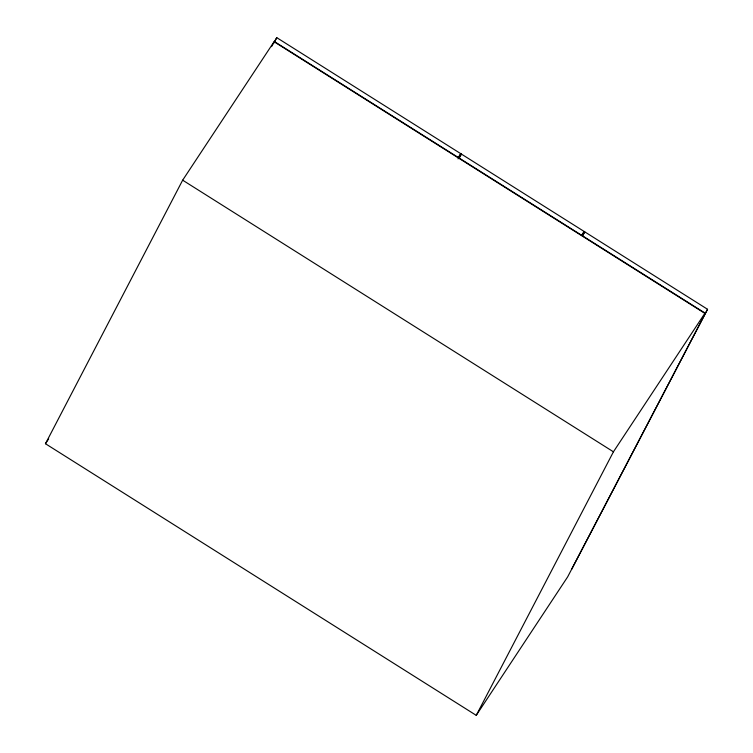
<?xml version="1.0" encoding="UTF-8"?>
<svg xmlns="http://www.w3.org/2000/svg" width="753" height="753" viewBox="0 0 753 753"><rect width="100%" height="100%" fill="white"/><g stroke="black" fill="none" stroke-linecap="round" stroke-linejoin="round"><path stroke-width="1.13" d="M45.462 443.724L182.659 180.183L274.073 41.726L704.846 313.342L613.431 451.809L476.244 715.35L45.462 443.724L48.681 438.848M271.541 46.658L276.756 37.65L460.761 153.668L458.05 158.883M274.045 42.855L276.756 37.65M459.208 158.224L461.382 154.064L584.149 231.472L581.975 235.642M582.596 236.028L584.761 231.858L707.538 309.276L571.621 569.343M707.538 309.276L567.649 576.892L476.244 715.35M460.761 153.668L458.257 157.471L274.252 41.453M461.382 154.064L458.869 157.857L581.636 235.275L584.149 231.472M584.761 231.858L582.257 235.661L705.024 313.079M182.659 180.183L613.431 451.809"/></g></svg>
